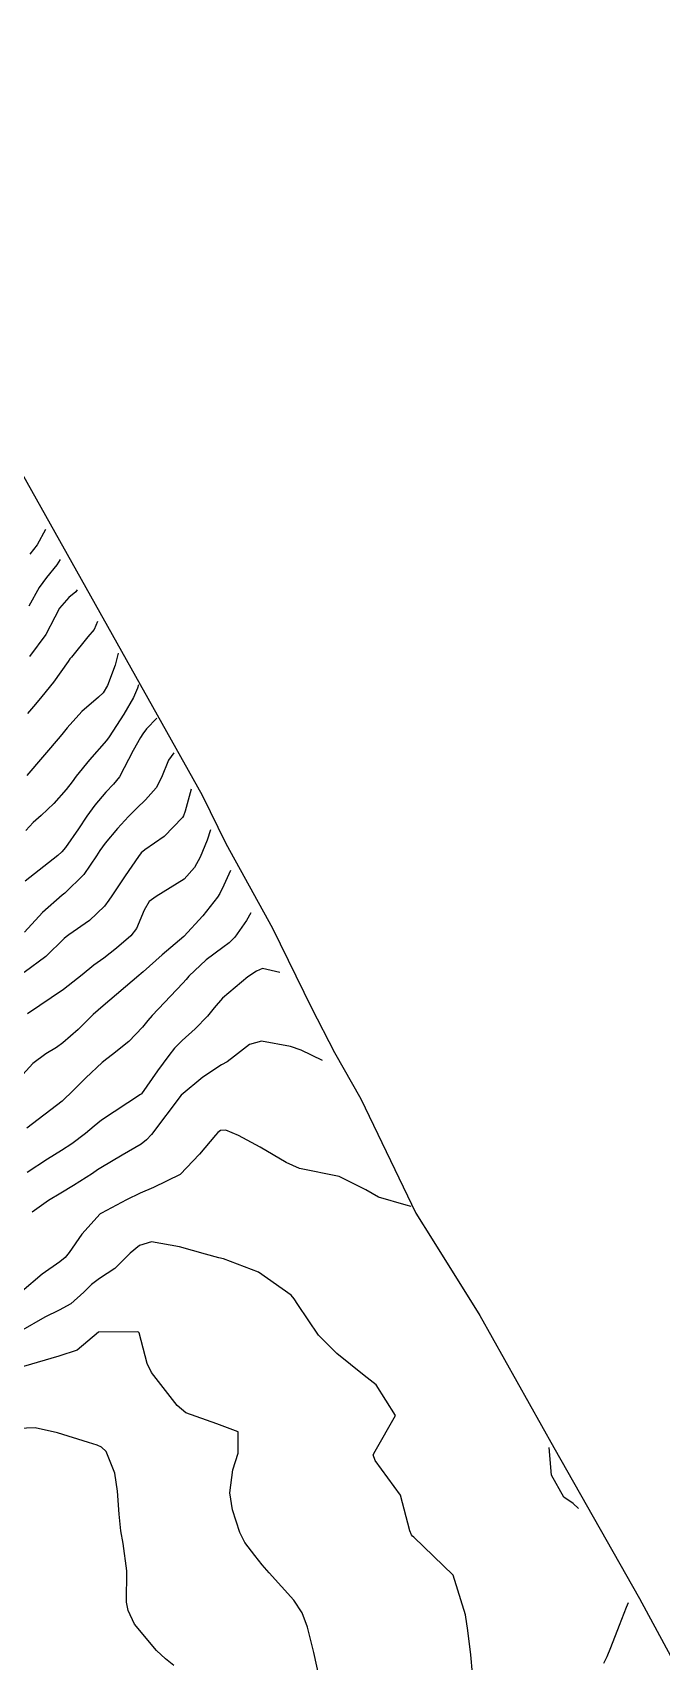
# Model space of a CAD drawing. Header units: metres. Extents: x 318500 to 325275, y 7408834 to 7428799.
# Drawn here: x 322889.8 to 322921.5, y 7421808 to 7421890.1 of the extents above; entities that cross this region are included whole.
import ezdxf

# ---------------------------------------------------------------- set-up
doc = ezdxf.new("R2010")
doc.units = ezdxf.units.M
doc.header["$MEASUREMENT"] = 0
for name, color, linetype in [('Area', 45, 'Continuous'), ('Curvas de Nivel 1m', 11, 'Continuous'), ('Curvas de Nivel 5m', 15, 'Continuous'), ('Vias Primárias', 230, 'Continuous')]:
    doc.layers.add(name, color=color, linetype=linetype)

msp = doc.modelspace()

# ---------------------------------------------------------------- linework, layer by layer
at = {"layer": 'Area'}
msp.add_lwpolyline([(322875.621, 7421893.09), (322880.317, 7421885.077), (322885.515, 7421875.006), (322886.378, 7421873.03), (322898.349, 7421851.69), (322899.536, 7421849.244), (322901.88, 7421844.975), (322903.849, 7421840.967), (322905.011, 7421838.711), (322906.333, 7421836.373), (322909.103, 7421830.615), (322909.934, 7421829.307), (322912.324, 7421825.468), (322916.048, 7421818.808), (322920.36, 7421811.198), (322924.713, 7421803.145)], dxfattribs=at)
at = {"layer": 'Curvas de Nivel 1m', "flags": 128}
for points, elevation in [([(322890.46, 7421865.08), (322890.03, 7421864.301), (322889.657, 7421863.825)], 772), ([(322891.19, 7421863.57), (322891.019, 7421863.287), (322890.501, 7421862.661), (322890.14, 7421862.157), (322889.618, 7421861.202)], 771), ([(322893.07, 7421860.43), (322892.907, 7421860.031), (322892.578, 7421859.657), (322891.758, 7421858.647), (322891.685, 7421858.552), (322891.587, 7421858.419), (322890.849, 7421857.372), (322890.273, 7421856.659), (322889.942, 7421856.276), (322889.547, 7421855.803)], 769), ([(322894.11, 7421858.84), (322893.956, 7421858.243), (322893.569, 7421857.216), (322893.349, 7421856.837), (322893.123, 7421856.624), (322892.283, 7421855.899), (322891.536, 7421855.071), (322891.344, 7421854.832), (322891.186, 7421854.645), (322889.51, 7421852.67)], 768), ([(322895.14, 7421857.24), (322895.093, 7421857.071), (322894.888, 7421856.6), (322894.393, 7421855.761), (322893.66, 7421854.618), (322893.528, 7421854.443), (322892.674, 7421853.473), (322891.994, 7421852.635), (322891.788, 7421852.355), (322891.5, 7421851.967), (322890.881, 7421851.257), (322890.229, 7421850.659), (322889.838, 7421850.301), (322889.469, 7421849.907)], 767), ([(322896.06, 7421855.56), (322895.537, 7421855.031), (322895.349, 7421854.777), (322895.233, 7421854.594), (322894.864, 7421853.94), (322894.172, 7421852.61), (322893.884, 7421852.235), (322893.498, 7421851.838), (322892.931, 7421851.183), (322892.538, 7421850.629), (322892.115, 7421849.989), (322891.456, 7421849.05), (322891.269, 7421848.826), (322891.069, 7421848.646), (322889.437, 7421847.345)], 766), ([(322897.79, 7421851.98), (322897.485, 7421850.876), (322897.4, 7421850.643), (322897.346, 7421850.562), (322896.433, 7421849.608), (322895.455, 7421848.928), (322895.273, 7421848.773), (322895.129, 7421848.595), (322894.459, 7421847.623), (322893.788, 7421846.615), (322893.646, 7421846.397), (322893.422, 7421846.098), (322892.666, 7421845.372), (322891.621, 7421844.638), (322891.487, 7421844.551), (322891.397, 7421844.468), (322890.476, 7421843.561), (322889.371, 7421842.743)], 764), ([(322898.77, 7421849.94), (322898.598, 7421849.414), (322898.237, 7421848.552), (322897.965, 7421848.035), (322897.439, 7421847.451), (322896.018, 7421846.581), (322895.681, 7421846.331), (322895.419, 7421845.884), (322895.029, 7421844.972), (322894.752, 7421844.6), (322894.027, 7421843.973), (322893.383, 7421843.475), (322892.89, 7421843.112), (322892.295, 7421842.631), (322891.363, 7421841.893), (322889.55, 7421840.667)], 763), ([(322899.77, 7421847.88), (322899.436, 7421847.149), (322899.239, 7421846.735), (322899.116, 7421846.543), (322898.37, 7421845.596), (322897.423, 7421844.56), (322896.33, 7421843.632), (322895.373, 7421842.781), (322895.27, 7421842.693), (322895.151, 7421842.593), (322893.355, 7421841.072), (322892.862, 7421840.625), (322892.096, 7421839.875), (322891.328, 7421839.2), (322891.001, 7421838.969), (322890.478, 7421838.653), (322889.808, 7421838.167), (322889.304, 7421837.612)], 762), ([(322900.79, 7421845.76), (322900.572, 7421845.363), (322899.981, 7421844.531), (322899.696, 7421844.235), (322899.392, 7421844.015), (322898.552, 7421843.379), (322897.675, 7421842.557), (322897.533, 7421842.394), (322897.366, 7421842.206), (322895.829, 7421840.583), (322895.608, 7421840.325), (322895.341, 7421839.992), (322894.656, 7421839.275), (322893.835, 7421838.612), (322893.539, 7421838.394), (322893.314, 7421838.216), (322892.487, 7421837.443), (322891.686, 7421836.636), (322891.485, 7421836.441), (322891.286, 7421836.27), (322889.514, 7421834.908)], 761), ([(322904.4, 7421838.31), (322903.325, 7421838.831), (322902.795, 7421839.021), (322901.332, 7421839.281), (322900.73, 7421839.118), (322899.967, 7421838.53), (322899.6, 7421838.252), (322899.313, 7421838.095), (322898.38, 7421837.474), (322897.29, 7421836.56), (322895.785, 7421834.582), (322895.544, 7421834.308), (322895.263, 7421834.103), (322894.318, 7421833.54), (322893.244, 7421832.905), (322893.07, 7421832.795), (322892.814, 7421832.624), (322891.857, 7421832.007), (322891.225, 7421831.633), (322890.611, 7421831.257), (322889.777, 7421830.661)], 759), ([(322908.86, 7421830.95), (322908.608, 7421831.027), (322907.23, 7421831.43), (322906.59, 7421831.799), (322905.24, 7421832.46), (322903.246, 7421832.862), (322902.57, 7421833.17), (322901.262, 7421833.95), (322900.171, 7421834.526), (322899.539, 7421834.802), (322899.272, 7421834.789), (322899.13, 7421834.683), (322899.007, 7421834.543), (322898.211, 7421833.595), (322897.24, 7421832.56), (322895.892, 7421831.918), (322895.225, 7421831.622), (322894.535, 7421831.286), (322893.27, 7421830.619), (322893.21, 7421830.582), (322892.277, 7421829.552), (322891.644, 7421828.635), (322891.436, 7421828.388), (322891.183, 7421828.173), (322890.292, 7421827.535), (322889.256, 7421826.669)], 758), ([(322911.962, 7421807.416), (322911.865, 7421808.366), (322911.72, 7421809.586), (322911.605, 7421810.37), (322910.98, 7421812.38), (322908.999, 7421814.282), (322908.936, 7421814.337), (322908.878, 7421814.402), (322908.804, 7421814.602), (322908.327, 7421816.411), (322907.056, 7421818.149), (322906.958, 7421818.432), (322907.062, 7421818.627), (322908.081, 7421820.415), (322907.103, 7421821.966), (322906.506, 7421822.439), (322905.126, 7421823.539), (322904.208, 7421824.469), (322903.155, 7421826.013), (322902.982, 7421826.306), (322902.833, 7421826.485), (322901.177, 7421827.64), (322899.412, 7421828.311), (322899.187, 7421828.365), (322898.512, 7421828.547), (322897.194, 7421828.929), (322895.794, 7421829.179), (322895.194, 7421828.99), (322894.715, 7421828.597), (322893.951, 7421827.836), (322893.17, 7421827.32), (322892.77, 7421827.02), (322892.391, 7421826.628), (322891.732, 7421826.053), (322891.146, 7421825.734), (322890.414, 7421825.378), (322889.194, 7421824.669)], 757), ([(322904.268, 7421807.105), (322903.972, 7421808.469), (322903.653, 7421809.76), (322903.384, 7421810.476), (322902.96, 7421811.12), (322901.715, 7421812.499), (322901.372, 7421812.892), (322900.989, 7421813.37), (322900.499, 7421814.021), (322900.241, 7421814.521), (322899.875, 7421815.669), (322899.731, 7421816.529), (322899.886, 7421817.689), (322900.164, 7421818.523), (322900.152, 7421819.604), (322899.075, 7421819.993), (322897.522, 7421820.556), (322897.086, 7421820.932), (322895.796, 7421822.58), (322895.572, 7421823.041), (322895.17, 7421824.589), (322895.131, 7421824.625), (322895.092, 7421824.629), (322893.13, 7421824.62), (322892.045, 7421823.706), (322891.118, 7421823.409), (322889.338, 7421822.893)], 756), ([(322917.3, 7421815.74), (322917.025, 7421815.979), (322916.55, 7421816.305), (322915.943, 7421817.414), (322915.81, 7421818.81)], 758), ([(322918.576, 7421807.934), (322918.739, 7421808.273), (322918.927, 7421808.721), (322919.358, 7421809.849), (322919.705, 7421810.764), (322919.81, 7421810.99)], 758)]:
    msp.add_lwpolyline(points, dxfattribs=dict(at, elevation=elevation))
at = {"layer": 'Curvas de Nivel 5m', "flags": 128}
for points, elevation in [([(322892.04, 7421862.03), (322891.989, 7421861.928), (322891.625, 7421861.649), (322891.157, 7421861.114), (322890.921, 7421860.657), (322890.476, 7421859.787), (322889.639, 7421858.67)], 770), ([(322896.91, 7421853.81), (322896.643, 7421853.454), (322896.289, 7421852.582), (322896.031, 7421852.054), (322895.493, 7421851.452), (322895.055, 7421851.028), (322894.639, 7421850.603), (322894.077, 7421850.005), (322893.46, 7421849.269), (322893.183, 7421848.893), (322893.017, 7421848.624), (322892.379, 7421847.693), (322891.431, 7421846.753), (322891.294, 7421846.642), (322890.305, 7421845.768), (322889.402, 7421844.782)], 765), ([(322902.25, 7421842.75), (322901.376, 7421842.943), (322901.072, 7421842.818), (322900.641, 7421842.521), (322899.359, 7421841.452), (322898.94, 7421840.958), (322898.605, 7421840.547), (322897.982, 7421839.912), (322897.332, 7421839.328), (322896.951, 7421838.94), (322896.661, 7421838.57), (322896.093, 7421837.793), (322895.291, 7421836.631), (322895.273, 7421836.608), (322895.242, 7421836.591), (322893.277, 7421835.309), (322892.898, 7421834.999), (322892.468, 7421834.628), (322891.782, 7421834.115), (322891.257, 7421833.773), (322890.559, 7421833.342), (322889.527, 7421832.666)], 760), ([(322896.913, 7421807.825), (322896.498, 7421808.149), (322896.039, 7421808.573), (322894.94, 7421809.907), (322894.609, 7421810.595), (322894.531, 7421811.021), (322894.552, 7421812.596), (322894.364, 7421813.97), (322894.251, 7421814.601), (322894.164, 7421815.452), (322894.085, 7421816.604), (322893.946, 7421817.509), (322893.511, 7421818.613), (322893.267, 7421818.831), (322893.055, 7421818.923), (322892.618, 7421819.063), (322891.064, 7421819.541), (322889.926, 7421819.798), (322889.066, 7421819.757)], 755)]:
    msp.add_lwpolyline(points, dxfattribs=dict(at, elevation=elevation))
at = {"layer": 'Vias Primárias'}
for points in [[(323715.644, 7420145.548, 0), (323709.04, 7420132.939)], [(323831.088, 7420001.787, 0), (323833.844, 7420008.443, 0.220888)]]:
    msp.add_lwpolyline(points, format="xyb", dxfattribs=at)

doc.saveas('drawing.dxf')
